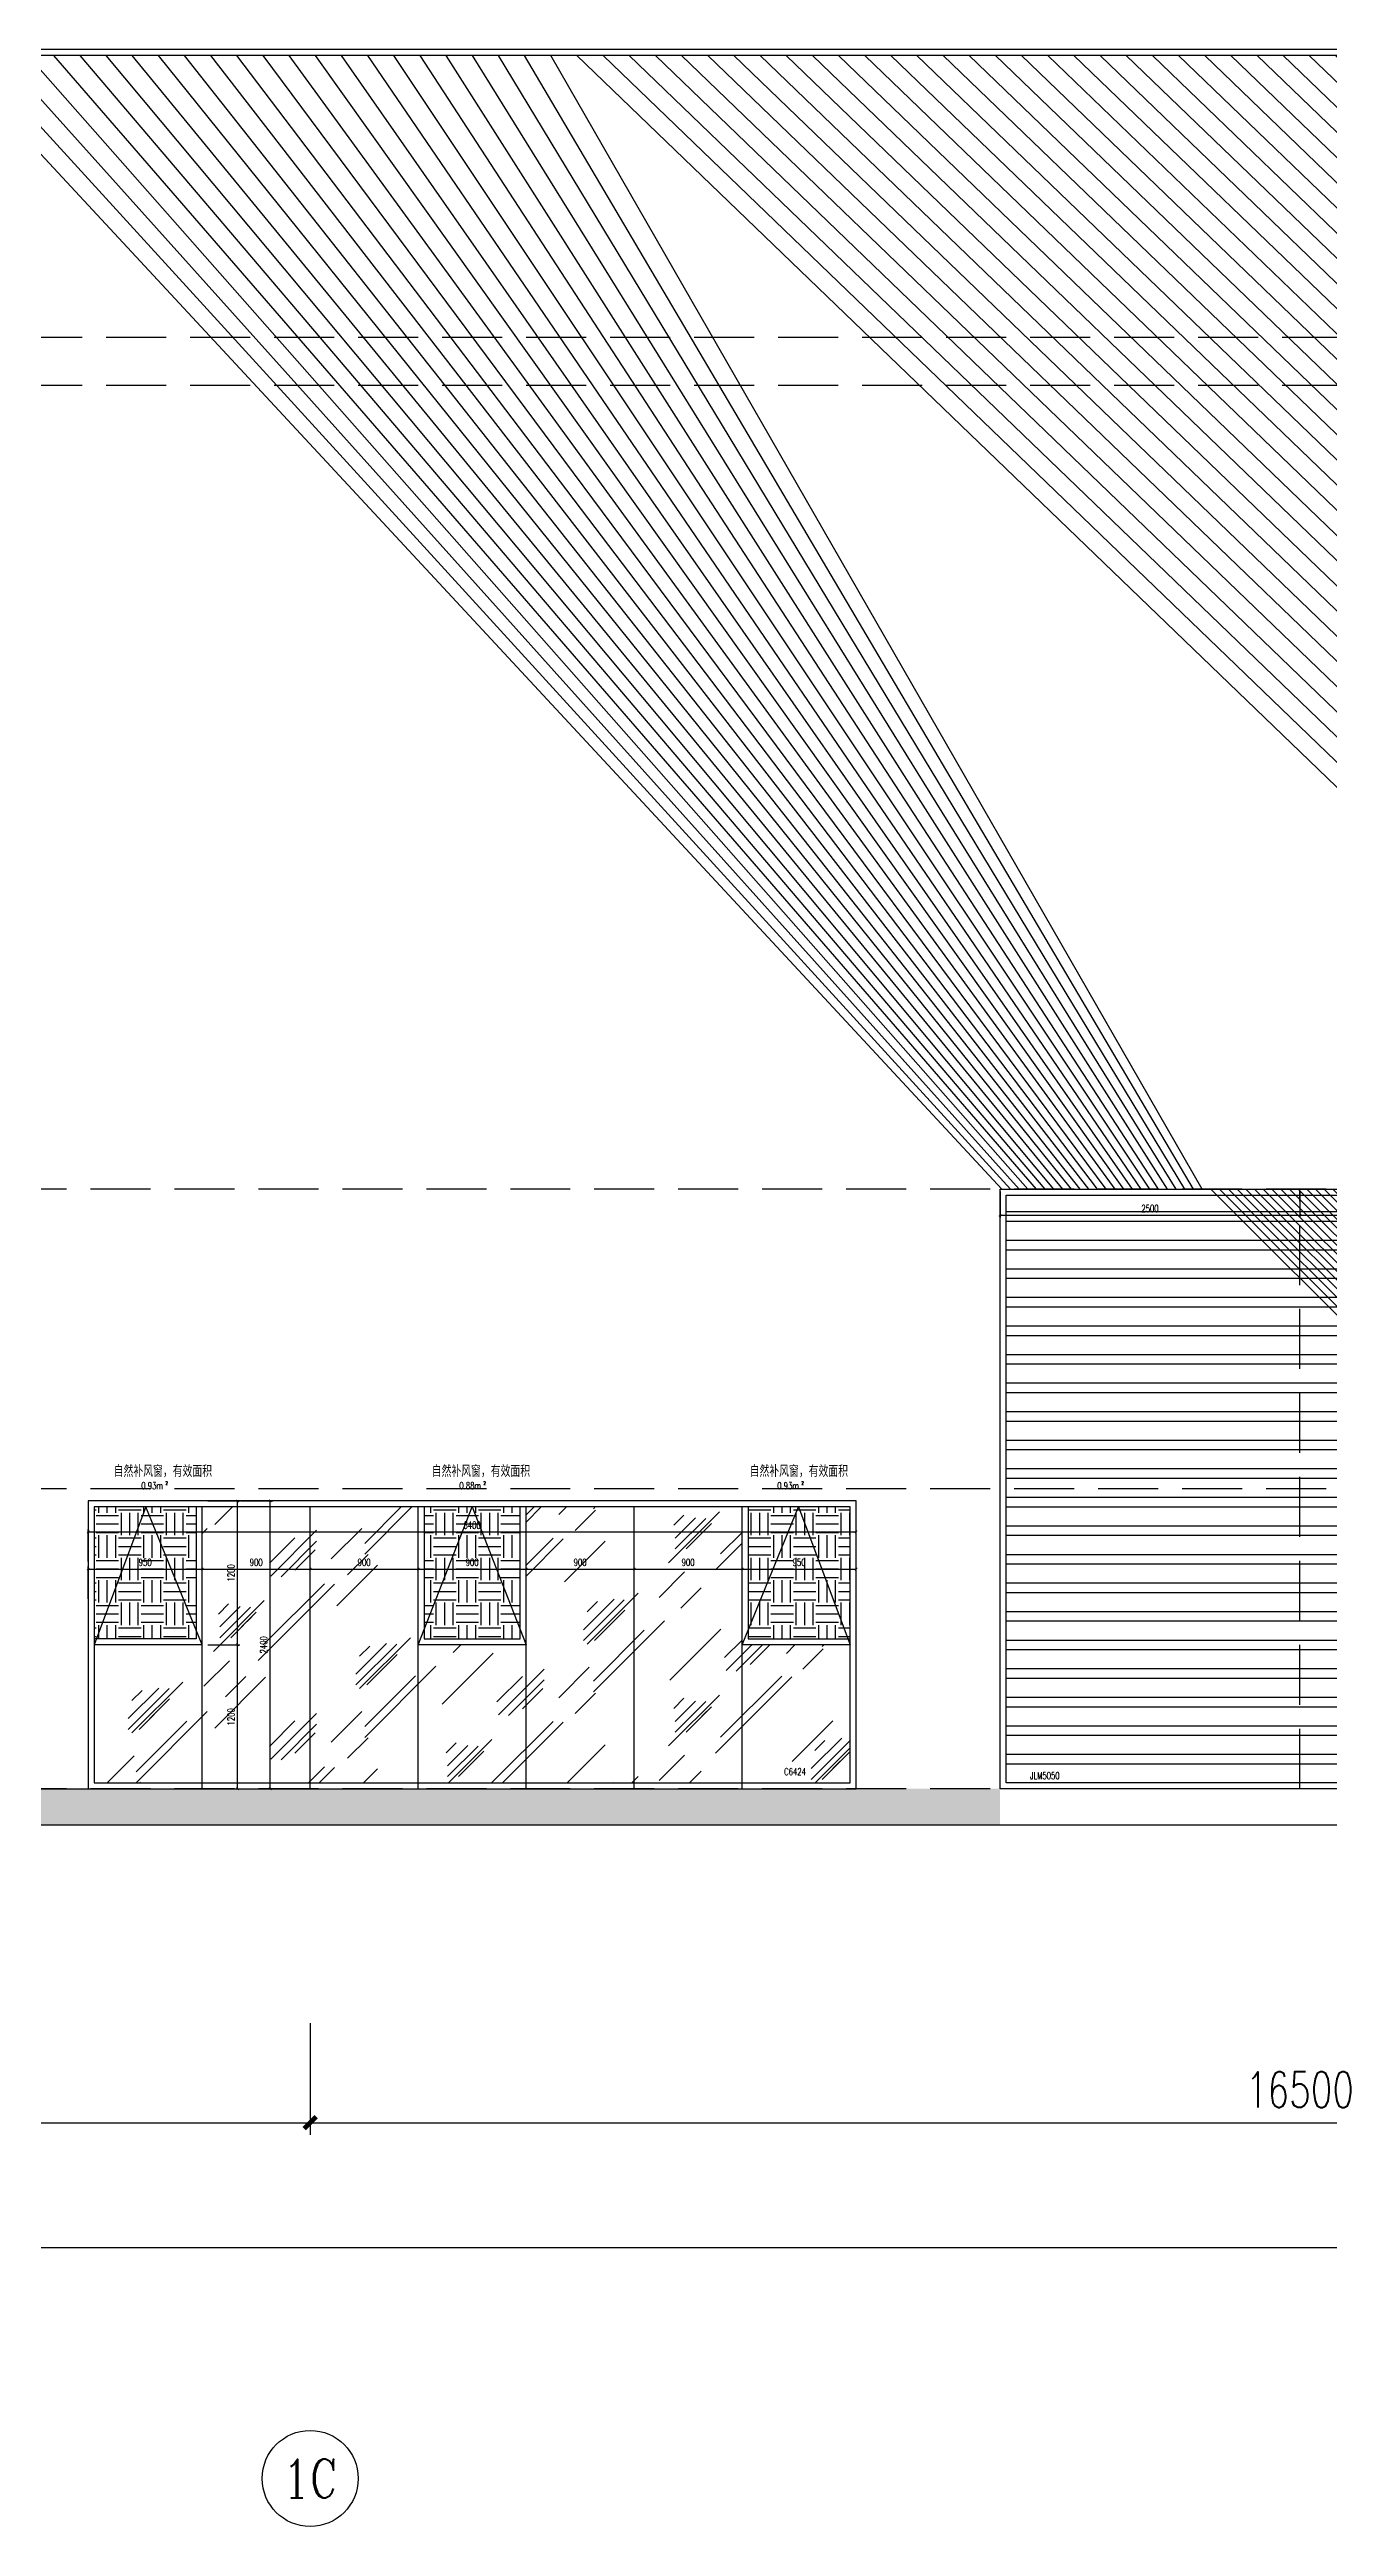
# Model space of a CAD drawing. Extents: x -2377130 to 293730, y -2 to 754590.
# Drawn here: x -1753513 to -1742853, y 511087 to 531737 of the extents above; entities that cross this region are included whole.
import ezdxf
from ezdxf.enums import TextEntityAlignment as Align

# ---------------------------------------------------------------- set-up
doc = ezdxf.new("R2010")
doc.units = 0
doc.header["$LTSCALE"] = 1000
doc.header["$MEASUREMENT"] = 0
doc.linetypes.add('__DASH', pattern=[0.35, 0.25, -0.1])
doc.linetypes.add('DOTE', pattern=[2.4200000000000004, 2, -0.2, 0.02, -0.2])
doc.layers.get('Defpoints').update_dxf_attribs({"color": 210})
for name, color, linetype in [('A-AXIS-D', 1, 'Continuous'), ('A-AXIS-DOTE', 14, 'DOTE'), ('A-HATCH-2', 251, 'Continuous'), ('A-LIN-V', 9, 'Continuous'), ('A-WINDOW', 140, 'Continuous'), ('A-门窗表显示尺寸', 160, 'Continuous'), ('AS-WALL', 40, 'Continuous'), ('PUB_TEXT', 7, 'Continuous'), ('SPACE', 7, 'Continuous'), ('SPACE_HATCH', 8, 'Continuous')]:
    doc.layers.add(name, color=color, linetype=linetype)
doc.layers.add('A-WALL-HATCH', color=8, linetype='Continuous', lineweight=13)
doc.styles.add('_TCH_AXIS', font='COMPLEX', dxfattribs={"bigfont": 'GBCBIG'})
doc.styles.add('_TCH_DIM_T3', font='SIMPLEX', dxfattribs={"width": 0.7058823529411765, "bigfont": 'GBCBIG'})
doc.styles.add('_TCH_SPACE', font='SIMPLEX', dxfattribs={"height": 5, "bigfont": 'GBCBIG'})
doc.styles.add('A-DIM_T3', font='SIMPLEX', dxfattribs={"width": 0.7058823529411765, "bigfont": 'GBCBIG'})
doc.styles.add('A-STANDARD', font='SIMPLEX', dxfattribs={"bigfont": 'GBCBIG'})
doc.dimstyles.new('_TCH_ARCH&&100', dxfattribs={"dimtxt": 297.5, "dimasz": 100, "dimexe": 100, "dimexo": 100, "dimgap": 126.25, "dimtad": 1, "dimdec": 0, "dimzin": 0, "dimdsep": 46, "dimtxsty": '_TCH_DIM_T3', "dimblk": 'ARCHTICK', "dimcen": 0.09, "dimclrt": 7, "dimazin": 2, "dimtfac": 1, "dimtdec": 0, "dimtix": 1, "dimtmove": 2, "dimatfit": 3, "dimfxl": 0, "dimtolj": 1, "dimtzin": 0, "dimarcsym": 0})
doc.dimstyles.new('A-DIM&&20', dxfattribs={"dimtxt": 59.5, "dimasz": 20, "dimexe": 20, "dimexo": 20, "dimgap": 25.25, "dimtad": 1, "dimdec": 0, "dimzin": 0, "dimdsep": 46, "dimtxsty": 'A-DIM_T3', "dimblk": 'ARCHTICK', "dimcen": 0.09, "dimclrt": 7, "dimazin": 2, "dimtfac": 1, "dimtdec": 0, "dimtix": 1, "dimtmove": 2, "dimatfit": 3, "dimfxl": 0, "dimtolj": 1, "dimtzin": 0, "dimarcsym": 0})
pattern_1 = [(0, (0, 0), (187.5, 187.5), [187.5, -187.5]), (0, (0, 70.3125), (187.5, 187.5), [187.5, -187.5]), (0, (0, 140.625), (187.5, 187.5), [187.5, -187.5]), (90, (23.4375, 164.0625), (-187.5, 187.5), [187.5, -187.5]), (90, (93.75, 164.0625), (-187.5, 187.5), [187.5, -187.5]), (90, (164.0625, 164.0625), (-187.5, 187.5), [187.5, -187.5])]

# ---------------------------------------------------------------- blocks, each defined once
blk = doc.blocks.new('_ArchTick')
at = {"color": 0, "linetype": 'ByBlock', "const_width": 0.4}
blk.add_lwpolyline([(-0.5, -0.5), (0.5, 0.5)], dxfattribs=at)
blk = doc.blocks.new('*D649')
at = {"layer": 'A-门窗表显示尺寸', "color": 0, "lineweight": -2}
for p, q in [((-1640980.163610153, 522217.4520265139), (-1640980.163610153, 521999.9999999749)), ((-1638480.163610147, 522217.4520265139), (-1638480.163610147, 521999.9999999749)), ((-1640980.163610153, 522019.9999999749), (-1638480.163610147, 522019.9999999749))]:
    blk.add_line(p, q, dxfattribs=at)
at = {"layer": 'Defpoints', "color": 0}
for p in [(-1640980.163610153, 522237.4520265139), (-1638480.163610147, 522237.4520265139), (-1638480.163610147, 522019.9999999749)]:
    blk.add_point(p, dxfattribs=at)
at = {"layer": 'A-门窗表显示尺寸', "color": 0, "lineweight": -2, "xscale": 20, "yscale": 20, "zscale": 20, "rotation": 180}
blk.add_blockref('_ArchTick', (-1640980.163610153, 522019.9999999749), dxfattribs=at)
at = {"layer": 'A-门窗表显示尺寸', "color": 0, "lineweight": -2, "xscale": 20, "yscale": 20, "zscale": 20}
blk.add_blockref('_ArchTick', (-1638480.163610147, 522019.9999999749), dxfattribs=at)
at = {"layer": 'A-门窗表显示尺寸', "color": 7, "insert": (-1639730.16361015, 522074.9999999749), "char_height": 59.5, "attachment_point": 5, "style": 'A-DIM_T3'}
blk.add_mtext('\\A1;2500', dxfattribs=at)
blk = doc.blocks.new('*D650')
at = {"layer": 'A-门窗表显示尺寸', "color": 0, "lineweight": -2}
for p, q in [((-1643480.16361016, 522217.4520265139), (-1643480.16361016, 521999.9999999749)), ((-1640980.163610153, 522217.4520265139), (-1640980.163610153, 521999.9999999749)), ((-1643480.16361016, 522019.9999999749), (-1640980.163610153, 522019.9999999749))]:
    blk.add_line(p, q, dxfattribs=at)
at = {"layer": 'Defpoints', "color": 0}
for p in [(-1643480.16361016, 522237.4520265139), (-1640980.163610153, 522237.4520265139), (-1640980.163610153, 522019.9999999749)]:
    blk.add_point(p, dxfattribs=at)
at = {"layer": 'A-门窗表显示尺寸', "color": 0, "lineweight": -2, "xscale": 20, "yscale": 20, "zscale": 20, "rotation": 180}
blk.add_blockref('_ArchTick', (-1643480.16361016, 522019.9999999749), dxfattribs=at)
at = {"layer": 'A-门窗表显示尺寸', "color": 0, "lineweight": -2, "xscale": 20, "yscale": 20, "zscale": 20}
blk.add_blockref('_ArchTick', (-1640980.163610153, 522019.9999999749), dxfattribs=at)
at = {"layer": 'A-门窗表显示尺寸', "color": 7, "insert": (-1642230.163610157, 522074.9999999749), "char_height": 59.5, "attachment_point": 5, "style": 'A-DIM_T3'}
blk.add_mtext('\\A1;2500', dxfattribs=at)
blk = doc.blocks.new('*D651')
at = {"layer": 'A-门窗表显示尺寸', "color": 0, "lineweight": -2}
for p, q in [((-1638500.163610148, 522237.4520265141), (-1638760.563291582, 522237.4520265141)), ((-1638740.563291582, 517237.4520265142), (-1638740.563291582, 522237.4520265141)), ((-1638500.163610148, 517237.4520265142), (-1638760.563291582, 517237.4520265142))]:
    blk.add_line(p, q, dxfattribs=at)
at = {"layer": 'Defpoints', "color": 0}
for p in [(-1638740.563291582, 522237.4520265141), (-1638480.163610148, 522237.4520265141), (-1638480.163610148, 517237.4520265142)]:
    blk.add_point(p, dxfattribs=at)
at = {"layer": 'A-门窗表显示尺寸', "color": 0, "lineweight": -2, "xscale": 20, "yscale": 20, "zscale": 20}
for p, rotation in [((-1638740.563291582, 522237.4520265141), 90), ((-1638740.563291582, 517237.4520265142), 270)]:
    blk.add_blockref('_ArchTick', p, dxfattribs=dict(at, rotation=rotation))
at = {"layer": 'A-门窗表显示尺寸', "color": 7, "insert": (-1638795.563291581, 519737.4520265145), "char_height": 59.5, "attachment_point": 5, "rotation": 90, "style": 'A-DIM_T3'}
blk.add_mtext('\\A1;5000', dxfattribs=at)
blk = doc.blocks.new('*D645')
at = {"layer": 'A-门窗表显示尺寸', "color": 0, "lineweight": -2}
for p, q in [((-1687760.399683436, 518822.255801638), (-1687760.399683436, 519089.707828153)), ((-1687760.399683436, 519069.707828153), (-1686810.399681441, 519069.707828153)), ((-1686810.399681441, 518822.255801638), (-1686810.399681441, 519089.707828153))]:
    blk.add_line(p, q, dxfattribs=at)
at = {"layer": 'Defpoints', "color": 0}
for p in [(-1686810.399681441, 519069.707828153), (-1687760.399683436, 518802.255801638), (-1686810.399681441, 518802.255801638)]:
    blk.add_point(p, dxfattribs=at)
at = {"layer": 'A-门窗表显示尺寸', "color": 0, "lineweight": -2, "xscale": 20, "yscale": 20, "zscale": 20, "rotation": 180}
blk.add_blockref('_ArchTick', (-1687760.399683436, 519069.707828153), dxfattribs=at)
at = {"layer": 'A-门窗表显示尺寸', "color": 0, "lineweight": -2, "xscale": 20, "yscale": 20, "zscale": 20}
blk.add_blockref('_ArchTick', (-1686810.399681441, 519069.707828153), dxfattribs=at)
at = {"layer": 'A-门窗表显示尺寸', "color": 7, "insert": (-1687285.399682438, 519124.707828153), "char_height": 59.5, "attachment_point": 5, "style": 'A-DIM_T3'}
blk.add_mtext('\\A1;950', dxfattribs=at)
blk = doc.blocks.new('*D646')
at = {"layer": 'A-门窗表显示尺寸', "color": 0, "lineweight": -2}
for p, q in [((-1686810.399681441, 518822.255801638), (-1686810.399681441, 519089.707828153)), ((-1686810.399681441, 519069.707828153), (-1685910.399683264, 519069.707828153)), ((-1685910.399683264, 518822.255801638), (-1685910.399683264, 519089.707828153))]:
    blk.add_line(p, q, dxfattribs=at)
at = {"layer": 'Defpoints', "color": 0}
for p in [(-1685910.399683264, 519069.707828153), (-1686810.399681441, 518802.255801638), (-1685910.399683264, 518802.255801638)]:
    blk.add_point(p, dxfattribs=at)
at = {"layer": 'A-门窗表显示尺寸', "color": 0, "lineweight": -2, "xscale": 20, "yscale": 20, "zscale": 20, "rotation": 180}
blk.add_blockref('_ArchTick', (-1686810.399681441, 519069.707828153), dxfattribs=at)
at = {"layer": 'A-门窗表显示尺寸', "color": 0, "lineweight": -2, "xscale": 20, "yscale": 20, "zscale": 20}
blk.add_blockref('_ArchTick', (-1685910.399683264, 519069.707828153), dxfattribs=at)
at = {"layer": 'A-门窗表显示尺寸', "color": 7, "insert": (-1686360.399682352, 519124.707828153), "char_height": 59.5, "attachment_point": 5, "style": 'A-DIM_T3'}
blk.add_mtext('\\A1;900', dxfattribs=at)
blk = doc.blocks.new('*D647')
at = {"layer": 'A-门窗表显示尺寸', "color": 0, "lineweight": -2}
for p, q in [((-1685910.399683264, 518822.255801638), (-1685910.399683264, 519089.707828153)), ((-1685910.399683264, 519069.707828153), (-1685010.399681441, 519069.707828153)), ((-1685010.399681441, 518822.255801638), (-1685010.399681441, 519089.707828153))]:
    blk.add_line(p, q, dxfattribs=at)
at = {"layer": 'Defpoints', "color": 0}
for p in [(-1685010.399681441, 519069.707828153), (-1685910.399683264, 518802.255801638), (-1685010.399681441, 518802.255801638)]:
    blk.add_point(p, dxfattribs=at)
at = {"layer": 'A-门窗表显示尺寸', "color": 0, "lineweight": -2, "xscale": 20, "yscale": 20, "zscale": 20, "rotation": 180}
blk.add_blockref('_ArchTick', (-1685910.399683264, 519069.707828153), dxfattribs=at)
at = {"layer": 'A-门窗表显示尺寸', "color": 0, "lineweight": -2, "xscale": 20, "yscale": 20, "zscale": 20}
blk.add_blockref('_ArchTick', (-1685010.399681441, 519069.707828153), dxfattribs=at)
at = {"layer": 'A-门窗表显示尺寸', "color": 7, "insert": (-1685460.399682352, 519124.707828153), "char_height": 59.5, "attachment_point": 5, "style": 'A-DIM_T3'}
blk.add_mtext('\\A1;900', dxfattribs=at)
blk = doc.blocks.new('*D648')
at = {"layer": 'A-门窗表显示尺寸', "color": 0, "lineweight": -2}
for p, q in [((-1685010.399681441, 518822.255801638), (-1685010.399681441, 519089.707828153)), ((-1685010.399681441, 519069.707828153), (-1684110.399681441, 519069.707828153)), ((-1684110.399681441, 518822.255801638), (-1684110.399681441, 519089.707828153))]:
    blk.add_line(p, q, dxfattribs=at)
at = {"layer": 'Defpoints', "color": 0}
for p in [(-1684110.399681441, 519069.707828153), (-1685010.399681441, 518802.255801638), (-1684110.399681441, 518802.255801638)]:
    blk.add_point(p, dxfattribs=at)
at = {"layer": 'A-门窗表显示尺寸', "color": 0, "lineweight": -2, "xscale": 20, "yscale": 20, "zscale": 20, "rotation": 180}
blk.add_blockref('_ArchTick', (-1685010.399681441, 519069.707828153), dxfattribs=at)
at = {"layer": 'A-门窗表显示尺寸', "color": 0, "lineweight": -2, "xscale": 20, "yscale": 20, "zscale": 20}
blk.add_blockref('_ArchTick', (-1684110.399681441, 519069.707828153), dxfattribs=at)
at = {"layer": 'A-门窗表显示尺寸', "color": 7, "insert": (-1684560.399681441, 519124.707828153), "char_height": 59.5, "attachment_point": 5, "style": 'A-DIM_T3'}
blk.add_mtext('\\A1;900', dxfattribs=at)
blk = doc.blocks.new('*D638')
at = {"layer": 'A-门窗表显示尺寸', "color": 0, "lineweight": -2}
for p, q in [((-1684110.399681441, 518822.255801638), (-1684110.399681441, 519089.707828153)), ((-1684110.399681441, 519069.707828153), (-1683210.399681441, 519069.707828153)), ((-1683210.399681441, 518822.255801638), (-1683210.399681441, 519089.707828153))]:
    blk.add_line(p, q, dxfattribs=at)
at = {"layer": 'Defpoints', "color": 0}
for p in [(-1683210.399681441, 519069.707828153), (-1684110.399681441, 518802.255801638), (-1683210.399681441, 518802.255801638)]:
    blk.add_point(p, dxfattribs=at)
at = {"layer": 'A-门窗表显示尺寸', "color": 0, "lineweight": -2, "xscale": 20, "yscale": 20, "zscale": 20, "rotation": 180}
blk.add_blockref('_ArchTick', (-1684110.399681441, 519069.707828153), dxfattribs=at)
at = {"layer": 'A-门窗表显示尺寸', "color": 0, "lineweight": -2, "xscale": 20, "yscale": 20, "zscale": 20}
blk.add_blockref('_ArchTick', (-1683210.399681441, 519069.707828153), dxfattribs=at)
at = {"layer": 'A-门窗表显示尺寸', "color": 7, "insert": (-1683660.399681441, 519124.707828153), "char_height": 59.5, "attachment_point": 5, "style": 'A-DIM_T3'}
blk.add_mtext('\\A1;900', dxfattribs=at)
blk = doc.blocks.new('*D639')
at = {"layer": 'A-门窗表显示尺寸', "color": 0, "lineweight": -2}
for p, q in [((-1683210.399681441, 518822.255801638), (-1683210.399681441, 519089.707828153)), ((-1683210.399681441, 519069.707828153), (-1682310.399681441, 519069.707828153)), ((-1682310.399681441, 518822.255801638), (-1682310.399681441, 519089.707828153))]:
    blk.add_line(p, q, dxfattribs=at)
at = {"layer": 'Defpoints', "color": 0}
for p in [(-1682310.399681441, 519069.707828153), (-1683210.399681441, 518802.255801638), (-1682310.399681441, 518802.255801638)]:
    blk.add_point(p, dxfattribs=at)
at = {"layer": 'A-门窗表显示尺寸', "color": 0, "lineweight": -2, "xscale": 20, "yscale": 20, "zscale": 20, "rotation": 180}
blk.add_blockref('_ArchTick', (-1683210.399681441, 519069.707828153), dxfattribs=at)
at = {"layer": 'A-门窗表显示尺寸', "color": 0, "lineweight": -2, "xscale": 20, "yscale": 20, "zscale": 20}
blk.add_blockref('_ArchTick', (-1682310.399681441, 519069.707828153), dxfattribs=at)
at = {"layer": 'A-门窗表显示尺寸', "color": 7, "insert": (-1682760.399681441, 519124.707828153), "char_height": 59.5, "attachment_point": 5, "style": 'A-DIM_T3'}
blk.add_mtext('\\A1;900', dxfattribs=at)
blk = doc.blocks.new('*D640')
at = {"layer": 'A-门窗表显示尺寸', "color": 0, "lineweight": -2}
for p, q in [((-1682310.399681441, 518822.255801638), (-1682310.399681441, 519089.707828153)), ((-1682310.399681441, 519069.707828153), (-1681360.399681441, 519069.707828153)), ((-1681360.399681441, 518822.255801638), (-1681360.399681441, 519089.707828153))]:
    blk.add_line(p, q, dxfattribs=at)
at = {"layer": 'Defpoints', "color": 0}
for p in [(-1681360.399681441, 519069.707828153), (-1682310.399681441, 518802.255801638), (-1681360.399681441, 518802.255801638)]:
    blk.add_point(p, dxfattribs=at)
at = {"layer": 'A-门窗表显示尺寸', "color": 0, "lineweight": -2, "xscale": 20, "yscale": 20, "zscale": 20, "rotation": 180}
blk.add_blockref('_ArchTick', (-1682310.399681441, 519069.707828153), dxfattribs=at)
at = {"layer": 'A-门窗表显示尺寸', "color": 0, "lineweight": -2, "xscale": 20, "yscale": 20, "zscale": 20}
blk.add_blockref('_ArchTick', (-1681360.399681441, 519069.707828153), dxfattribs=at)
at = {"layer": 'A-门窗表显示尺寸', "color": 7, "insert": (-1681835.399681441, 519124.707828153), "char_height": 59.5, "attachment_point": 5, "style": 'A-DIM_T3'}
blk.add_mtext('\\A1;950', dxfattribs=at)
blk = doc.blocks.new('*D641')
at = {"layer": 'A-门窗表显示尺寸', "color": 0, "lineweight": -2}
for p, q in [((-1686490.399683437, 519637.4520265153), (-1686222.947656924, 519637.4520265153)), ((-1686242.947656924, 517237.452026492), (-1686242.947656924, 519637.4520265153)), ((-1686490.399683437, 517237.452026492), (-1686222.947656924, 517237.452026492))]:
    blk.add_line(p, q, dxfattribs=at)
at = {"layer": 'Defpoints', "color": 0}
for p in [(-1686510.399683437, 519637.4520265153), (-1686242.947656924, 519637.4520265153), (-1686510.399683437, 517237.452026492)]:
    blk.add_point(p, dxfattribs=at)
at = {"layer": 'A-门窗表显示尺寸', "color": 0, "lineweight": -2, "xscale": 20, "yscale": 20, "zscale": 20}
for p, rotation in [((-1686242.947656924, 519637.4520265153), 90), ((-1686242.947656924, 517237.452026492), 270)]:
    blk.add_blockref('_ArchTick', p, dxfattribs=dict(at, rotation=rotation))
at = {"layer": 'A-门窗表显示尺寸', "color": 7, "insert": (-1686297.947656923, 518437.452026504), "char_height": 59.5, "attachment_point": 5, "rotation": 90, "style": 'A-DIM_T3'}
blk.add_mtext('\\A1;2400', dxfattribs=at)
blk = doc.blocks.new('*D642')
at = {"layer": 'A-门窗表显示尺寸', "color": 0, "lineweight": -2}
for p, q in [((-1687760.399683436, 519132.255801638), (-1687760.399683436, 519399.707828153)), ((-1687760.399683436, 519379.707828153), (-1681360.399681441, 519379.707828153)), ((-1681360.399681441, 519132.255801638), (-1681360.399681441, 519399.707828153))]:
    blk.add_line(p, q, dxfattribs=at)
at = {"layer": 'Defpoints', "color": 0}
for p in [(-1681360.399681441, 519379.707828153), (-1687760.399683436, 519112.255801638), (-1681360.399681441, 519112.255801638)]:
    blk.add_point(p, dxfattribs=at)
at = {"layer": 'A-门窗表显示尺寸', "color": 0, "lineweight": -2, "xscale": 20, "yscale": 20, "zscale": 20, "rotation": 180}
blk.add_blockref('_ArchTick', (-1687760.399683436, 519379.707828153), dxfattribs=at)
at = {"layer": 'A-门窗表显示尺寸', "color": 0, "lineweight": -2, "xscale": 20, "yscale": 20, "zscale": 20}
blk.add_blockref('_ArchTick', (-1681360.399681441, 519379.707828153), dxfattribs=at)
at = {"layer": 'A-门窗表显示尺寸', "color": 7, "insert": (-1684560.399682438, 519434.707828153), "char_height": 59.5, "attachment_point": 5, "style": 'A-DIM_T3'}
blk.add_mtext('\\A1;6400', dxfattribs=at)
blk = doc.blocks.new('*D643')
at = {"layer": 'A-门窗表显示尺寸', "color": 0, "lineweight": -2}
for p, q in [((-1686763.34733851, 518437.4520265152), (-1686495.895311997, 518437.4520265152)), ((-1686515.895311997, 517237.452026492), (-1686515.895311997, 518437.4520265152)), ((-1686763.34733851, 517237.452026492), (-1686495.895311997, 517237.452026492))]:
    blk.add_line(p, q, dxfattribs=at)
at = {"layer": 'Defpoints', "color": 0}
for p in [(-1686783.34733851, 518437.4520265152), (-1686515.895311997, 518437.4520265152), (-1686783.34733851, 517237.452026492)]:
    blk.add_point(p, dxfattribs=at)
at = {"layer": 'A-门窗表显示尺寸', "color": 0, "lineweight": -2, "xscale": 20, "yscale": 20, "zscale": 20}
for p, rotation in [((-1686515.895311997, 518437.4520265152), 90), ((-1686515.895311997, 517237.452026492), 270)]:
    blk.add_blockref('_ArchTick', p, dxfattribs=dict(at, rotation=rotation))
at = {"layer": 'A-门窗表显示尺寸', "color": 7, "insert": (-1686570.895311997, 517837.452026504), "char_height": 59.5, "attachment_point": 5, "rotation": 90, "style": 'A-DIM_T3'}
blk.add_mtext('\\A1;1200', dxfattribs=at)
blk = doc.blocks.new('*D644')
at = {"layer": 'A-门窗表显示尺寸', "color": 0, "lineweight": -2}
for p, q in [((-1686763.34733851, 519637.4520265153), (-1686495.895311997, 519637.4520265153)), ((-1686515.895311997, 518437.4520265152), (-1686515.895311997, 519637.4520265153)), ((-1686763.34733851, 518437.4520265152), (-1686495.895311997, 518437.4520265152))]:
    blk.add_line(p, q, dxfattribs=at)
at = {"layer": 'Defpoints', "color": 0}
for p in [(-1686783.34733851, 519637.4520265153), (-1686515.895311997, 519637.4520265153), (-1686783.34733851, 518437.4520265152)]:
    blk.add_point(p, dxfattribs=at)
at = {"layer": 'A-门窗表显示尺寸', "color": 0, "lineweight": -2, "xscale": 20, "yscale": 20, "zscale": 20}
for p, rotation in [((-1686515.895311997, 519637.4520265153), 90), ((-1686515.895311997, 518437.4520265152), 270)]:
    blk.add_blockref('_ArchTick', p, dxfattribs=dict(at, rotation=rotation))
at = {"layer": 'A-门窗表显示尺寸', "color": 7, "insert": (-1686570.895311997, 519037.4520265156), "char_height": 59.5, "attachment_point": 5, "rotation": 90, "style": 'A-DIM_T3'}
blk.add_mtext('\\A1;1200', dxfattribs=at)
blk = doc.blocks.new('*D481')
at = {"layer": 'A-AXIS-D', "color": 0, "lineweight": -2}
for p, q in [((-1844940.399681621, 515282.7509047755), (-1844940.399681621, 513313.3764944364)), ((-1718440.399689627, 515282.7509047755), (-1718440.399689627, 513313.3764944364)), ((-1844940.399681621, 513413.3764944364), (-1718440.399689627, 513413.3764944364))]:
    blk.add_line(p, q, dxfattribs=at)
at = {"layer": 'Defpoints', "color": 0}
for p in [(-1844940.399681621, 515382.7509047755), (-1718440.399689627, 515382.7509047755), (-1718440.399689627, 513413.3764944364)]:
    blk.add_point(p, dxfattribs=at)
at = {"layer": 'A-AXIS-D', "color": 0, "lineweight": -2, "xscale": 100, "yscale": 100, "zscale": 100, "rotation": 180}
blk.add_blockref('_ArchTick', (-1844940.399681621, 513413.3764944364), dxfattribs=at)
at = {"layer": 'A-AXIS-D', "color": 0, "lineweight": -2, "xscale": 100, "yscale": 100, "zscale": 100}
blk.add_blockref('_ArchTick', (-1718440.399689627, 513413.3764944364), dxfattribs=at)
at = {"layer": 'A-AXIS-D', "color": 7, "insert": (-1781690.399685624, 513688.3764944364), "char_height": 297.5, "attachment_point": 5, "style": '_TCH_DIM_T3'}
blk.add_mtext('\\A1;126500', dxfattribs=at)
blk = doc.blocks.new('*D395')
at = {"layer": 'A-AXIS-D', "color": 0, "lineweight": -2}
for p, q in [((-1767840.399681416, 515282.7509047755), (-1767840.399681416, 514353.3764944365)), ((-1751340.399681416, 515282.7509047755), (-1751340.399681416, 514353.3764944365)), ((-1767840.399681416, 514453.3764944365), (-1751340.399681416, 514453.3764944365))]:
    blk.add_line(p, q, dxfattribs=at)
at = {"layer": 'Defpoints', "color": 0}
for p in [(-1767840.399681416, 515382.7509047755), (-1751340.399681416, 515382.7509047755), (-1751340.399681416, 514453.3764944365)]:
    blk.add_point(p, dxfattribs=at)
at = {"layer": 'A-AXIS-D', "color": 0, "lineweight": -2, "xscale": 100, "yscale": 100, "zscale": 100, "rotation": 180}
blk.add_blockref('_ArchTick', (-1767840.399681416, 514453.3764944365), dxfattribs=at)
at = {"layer": 'A-AXIS-D', "color": 0, "lineweight": -2, "xscale": 100, "yscale": 100, "zscale": 100}
blk.add_blockref('_ArchTick', (-1751340.399681416, 514453.3764944365), dxfattribs=at)
at = {"layer": 'A-AXIS-D', "color": 7, "insert": (-1759590.399681416, 514728.3764944365), "char_height": 297.5, "attachment_point": 5, "style": '_TCH_DIM_T3'}
blk.add_mtext('\\A1;16500', dxfattribs=at)
blk = doc.blocks.new('*D394')
at = {"layer": 'A-AXIS-D', "color": 0, "lineweight": -2}
for p, q in [((-1751340.399681416, 515282.7509047755), (-1751340.399681416, 514353.3764944365)), ((-1734840.399681416, 515282.7509047755), (-1734840.399681416, 514353.3764944365)), ((-1751340.399681416, 514453.3764944365), (-1734840.399681416, 514453.3764944365))]:
    blk.add_line(p, q, dxfattribs=at)
at = {"layer": 'Defpoints', "color": 0}
for p in [(-1751340.399681416, 515382.7509047755), (-1734840.399681416, 515382.7509047755), (-1734840.399681416, 514453.3764944365)]:
    blk.add_point(p, dxfattribs=at)
at = {"layer": 'A-AXIS-D', "color": 0, "lineweight": -2, "xscale": 100, "yscale": 100, "zscale": 100, "rotation": 180}
blk.add_blockref('_ArchTick', (-1751340.399681416, 514453.3764944365), dxfattribs=at)
at = {"layer": 'A-AXIS-D', "color": 0, "lineweight": -2, "xscale": 100, "yscale": 100, "zscale": 100}
blk.add_blockref('_ArchTick', (-1734840.399681416, 514453.3764944365), dxfattribs=at)
at = {"layer": 'A-AXIS-D', "color": 7, "insert": (-1743090.399681416, 514728.3764944365), "char_height": 297.5, "attachment_point": 5, "style": '_TCH_DIM_T3'}
blk.add_mtext('\\A1;16500', dxfattribs=at)
blk = doc.blocks.new('JLM5050')
at = {"layer": 'A-HATCH-2'}
h = blk.add_hatch(dxfattribs=at)
h.set_pattern_fill('ANSI32', color=8, scale=50, angle=45.00000000000001)
h.set_pattern_definition([(180, (0, 0), (-1.4210854715202e-14, -238.125), []), (180, (-79.3750342852436, 79.37503428522905), (-1.4210854715202e-14, -238.125), [])])
h.paths.add_polyline_path([(-1643430.16361016, 522187.4520265139), (-1638530.163610147, 522187.4520265139), (-1638530.163610147, 517287.452026514), (-1643430.16361016, 517287.452026514)])
at = {"layer": 'A-AXIS-DOTE', "color": 8, "linetype": '__DASH', "ltscale": 2}
blk.add_line((-1640980.163610153, 517237.452026514), (-1640980.163610153, 522237.4520265139), dxfattribs=at)
at = {"layer": 'A-LIN-V', "color": 8}
blk.add_lwpolyline([(-1643480.16361016, 522237.4520265139), (-1638480.163610147, 522237.4520265139), (-1638480.163610147, 517237.452026514), (-1643480.16361016, 517237.452026514)], close=True, dxfattribs=at)
at = {"layer": 'A-门窗表显示尺寸', "color": 8}
blk.add_lwpolyline([(-1643430.16361016, 522187.4520265139), (-1638530.163610147, 522187.4520265139), (-1638530.163610147, 517287.452026514), (-1643430.16361016, 517287.452026514)], close=True, dxfattribs=at)
at = {"layer": 'A-门窗表显示尺寸', "color": 8, "style": 'A-STANDARD', "width": 0.7058823529411765}
blk.add_text('JLM5050', height=59.5, dxfattribs=at).set_placement((-1643230, 517317.452026514))
at = {"layer": 'A-门窗表显示尺寸', "color": 8}
for p1, p2, distance, picture, middle in [((-1638480.163610147, 517237.452026514), (-1638480.163610147, 522237.4520265139), 260.3996814349666, '*D651', (-1638795.563291581, 519737.4520265145)), ((-1643480.16361016, 522237.4520265139), (-1640980.163610153, 522237.4520265139), -217.45202653901652, '*D650', (-1642230.163610157, 522074.9999999749)), ((-1640980.163610153, 522237.4520265139), (-1638480.163610147, 522237.4520265139), -217.45202653901654, '*D649', (-1639730.16361015, 522074.9999999749))]:
    dim = blk.add_aligned_dim(p1=p1, p2=p2, distance=distance, dimstyle='A-DIM&&20', dxfattribs=at)
    dim.commit()
    dim.dimension.update_dxf_attribs({"geometry": picture, "text_midpoint": middle})
blk = doc.blocks.new('e43435')
at = {"layer": 'A-WALL-HATCH'}
h = blk.add_hatch(dxfattribs=at)
h.set_pattern_fill('玻璃2', color=8, scale=100)
h.set_pattern_definition([(45, (64850, 60), (0, 1527.350647362943), [600, -360, 600, -360, 240, -523.28157]), (45, (64820, 90), (0, 1527.350647362943), [480, -600, 360, -360, 420, -463.28157]), (45, (64820, 180), (0, 1527.350647362943), [360, -720, 240, -360, 540, -463.28157]), (45, (64910, 90), (0, 1527.350647362943), [360, -720, 300, -1303.2815]), (45, (65000, 180), (0, 1527.350647362943), [180, -900, 120, -1483.2815]), (45, (64850, 330), (0, 1527.350647362943), [120, -900, 120, -480, 300, -763.28157]), (45, (65390, 240), (0, 1527.350647362943), [600, -900, 720, -475.28157]), (45, (65390, 150), (0, 1527.350647362943), [840, -600, 900, -355.28157]), (45, (65540, 270), (0, -1697.056274847714), [600, -840, 480, -763.28157]), (45, (65450, 450), (0, 1527.350647362943), [300, -1200, 360, -823.28157]), (45, (65630, 360), (0, 1527.350647362943), [240, -1200, 240, -1003.2815])])
h.paths.add_polyline_path([(-1687710.399683444, 517287.4520264955), (-1681410.399681449, 517287.4520265053), (-1681410.399681441, 518437.452026515), (-1682310.399681441, 518437.4520265151), (-1682310.399681441, 519587.452026515), (-1684110.399681441, 519587.452026515), (-1684110.399681441, 518437.4520265151), (-1685010.39968144, 518437.452026515), (-1685010.399681441, 519587.4520265151), (-1686810.399681441, 519587.452026515), (-1686810.399681441, 518437.452026515), (-1687710.399683436, 518437.452026515)])
at = {"layer": 'SPACE_HATCH'}
h = blk.add_hatch(dxfattribs=at)
h.set_pattern_fill('土壤', color=8, scale=50, style=0)
h.set_pattern_definition(pattern_1)
h.paths.add_polyline_path([(-1687710.399683405, 518487.4520264147), (-1686860.399683404, 518487.4520267226), (-1686860.399683543, 519587.4520265012), (-1687710.399683531, 519587.4520265844)])
h = blk.add_hatch(dxfattribs=at)
h.set_pattern_fill('土壤', color=8, scale=50, style=0)
h.set_pattern_definition(pattern_1)
h.paths.add_polyline_path([(-1684160.39968146, 518487.452026469), (-1684960.39968145, 518487.4520264275), (-1684960.399681289, 519587.4520266029), (-1684160.399681542, 519587.452026594)])
h = blk.add_hatch(dxfattribs=at)
h.set_pattern_fill('土壤', color=8, scale=50, style=0)
h.set_pattern_definition(pattern_1)
h.paths.add_polyline_path([(-1681410.399681472, 518487.4520264147), (-1682260.399681473, 518487.4520267226), (-1682260.399681334, 519587.4520265012), (-1681410.399681345, 519587.4520265844)])
at = {"layer": 'A-WINDOW', "color": 8}
for p, q in [((-1686860.399683436, 519587.4520265178), (-1686860.399683436, 518487.4520264969)), ((-1686810.399681441, 517237.452026515), (-1686810.399681441, 519587.452026515)), ((-1685910.399681441, 517237.452026515), (-1685910.399681441, 519587.452026515)), ((-1685010.399681441, 517237.452026515), (-1685010.399681441, 519587.452026515)), ((-1684960.399681446, 519587.4520265166), (-1684960.399681446, 518487.4520264789)), ((-1684160.399681446, 518487.4520264789), (-1684160.399681446, 519587.4520265152)), ((-1684110.399681441, 517237.452026515), (-1684110.399681441, 519587.452026515)), ((-1683210.399681441, 517237.452026515), (-1683210.399681441, 519587.452026515)), ((-1682310.399681441, 517237.452026515), (-1682310.399681441, 519587.452026515)), ((-1682260.399681441, 519587.4520265178), (-1682260.399681441, 518487.4520264969)), ((-1686860.399683436, 518487.4520264969), (-1687710.399683436, 518487.4520264969)), ((-1686810.399681441, 518437.452026515), (-1687710.399683436, 518437.452026515)), ((-1684110.399681441, 518437.4520265151), (-1685010.39968144, 518437.452026515)), ((-1684960.399681446, 518487.4520264789), (-1684160.399681446, 518487.4520264789)), ((-1681410.399681441, 518437.452026515), (-1682310.399681441, 518437.4520265151)), ((-1682260.399681441, 518487.4520264969), (-1681410.399681441, 518487.4520264969))]:
    blk.add_line(p, q, dxfattribs=at)
for points in [[(-1687760.399683436, 517237.4520264918), (-1681360.399681441, 517237.452026515), (-1681360.399681441, 519637.452026515), (-1687760.399683436, 519637.452026515)], [(-1687710.399683436, 517287.4520264919), (-1681410.399681441, 517287.4520265149), (-1681410.399681441, 519587.452026515), (-1687710.399683436, 519587.452026515)]]:
    blk.add_lwpolyline(points, close=True, dxfattribs=at)
for points in [[(-1686810.399683436, 518437.452026515), (-1687280.799363028, 519587.452026515), (-1687710.399683436, 518437.452026515)], [(-1685010.399681441, 518437.452026515), (-1684560.399682438, 519587.452026515), (-1684110.399681441, 518437.452026515)], [(-1682310.399681441, 518437.452026515), (-1681840.000001848, 519587.452026515), (-1681410.399681441, 518437.452026515)]]:
    blk.add_lwpolyline(points, dxfattribs=at)
at = {"layer": 'A-门窗表显示尺寸', "color": 8, "style": 'A-STANDARD', "width": 0.7058823529411765}
blk.add_text('C6424', height=59.5, dxfattribs=at).set_placement((-1681960, 517350))
at = {"layer": 'SPACE', "color": 8, "style": '_TCH_SPACE'}
for p in [(-1687548.0334254, 519837.4520265112), (-1684897.234044402, 519837.4520264756), (-1682247.234024583, 519837.4520265112)]:
    blk.add_text('自然补风窗，有效面积', height=96.45390070921985, dxfattribs=at).set_placement(p)
at = {"layer": 'SPACE', "color": 8, "style": '_TCH_SPACE', "width": 0.7058823529411765}
for s, height, p in [('0.93m', 59.5, (-1687317.799382846, 519735.0770265112)), ('2', 29.75, (-1687117.799382846, 519770.0770265112)), ('0.88m', 59.5, (-1684667.000001849, 519735.0770264756)), ('2', 29.75, (-1684467.000001849, 519770.0770264756)), ('0.93m', 59.5, (-1682016.99998203, 519735.0770265112)), ('2', 29.75, (-1681816.99998203, 519770.0770265112))]:
    blk.add_text(s, height=height, dxfattribs=at).set_placement(p)
at = {"layer": 'A-门窗表显示尺寸', "color": 8}
for p1, p2, distance, picture, middle in [((-1686783.347338509, 518437.452026515), (-1686783.347338509, 519637.452026515), -267.45202651200816, '*D644', (-1686570.895311997, 519037.4520265156)), ((-1686510.399683436, 517237.4520264918), (-1686510.399683436, 519637.452026515), -267.45202651200816, '*D641', (-1686297.947656923, 518437.452026504)), ((-1687760.399683436, 519112.255801638), (-1681360.399681441, 519112.255801638), 267.45202651497675, '*D642', (-1684560.399682438, 519434.707828153)), ((-1687760.399683436, 518802.255801638), (-1686810.399681441, 518802.255801638), 267.45202651497675, '*D645', (-1687285.399682438, 519124.707828153)), ((-1686810.399681441, 518802.255801638), (-1685910.399683264, 518802.255801638), 267.45202651497675, '*D646', (-1686360.399682352, 519124.707828153)), ((-1685910.399683264, 518802.255801638), (-1685010.399681441, 518802.255801638), 267.45202651497675, '*D647', (-1685460.399682352, 519124.707828153)), ((-1685010.399681441, 518802.255801638), (-1684110.399681441, 518802.255801638), 267.45202651497675, '*D648', (-1684560.399681441, 519124.707828153)), ((-1684110.399681441, 518802.255801638), (-1683210.399681441, 518802.255801638), 267.45202651497675, '*D638', (-1683660.399681441, 519124.707828153)), ((-1683210.399681441, 518802.255801638), (-1682310.399681441, 518802.255801638), 267.45202651497675, '*D639', (-1682760.399681441, 519124.707828153)), ((-1682310.399681441, 518802.255801638), (-1681360.399681441, 518802.255801638), 267.45202651497675, '*D640', (-1681835.399681441, 519124.707828153)), ((-1686783.347338509, 517237.4520264918), (-1686783.347338509, 518437.452026515), -267.45202651200816, '*D643', (-1686570.895311997, 517837.452026504))]:
    dim = blk.add_aligned_dim(p1=p1, p2=p2, distance=distance, dimstyle='A-DIM&&20', dxfattribs=at)
    dim.commit()
    dim.dimension.update_dxf_attribs({"geometry": picture, "text_midpoint": middle})
blk = doc.blocks.new('42343243')
at = {"layer": 'A-HATCH-2'}
h = blk.add_hatch(dxfattribs=at)
h.set_pattern_fill('ANSI31', color=8, scale=150, angle=45.00000000000001)
h.set_pattern_definition([(90, (-40600168531, -3384804562.000004), (-238.125, -1.848892746611746e-30), [])])
h.paths.add_polyline_path([(-1673910.399681333, 517237.4520264903), (-1670410.399681401, 517237.4520264838), (-1666310.399678693, 517237.4520264838), (-1666310.399680471, 517237.4520265418), (-1672710.399680694, 517237.4520265185), (-1672710.39968246, 519637.4520265418), (-1666310.399679581, 519637.4520265418), (-1666310.399679581, 517237.4520264908), (-1665110.399681413, 517237.4520264896), (-1665110.399681413, 522237.4520265405), (-1660110.3996814, 522237.4520265405), (-1660110.399671428, 517237.4520264778), (-1658910.399671365, 517237.4520265025), (-1658910.399681337, 531687.4520265212), (-1673910.399681333, 531687.4520265219)])
at = {"layer": 'A-WALL-HATCH', "color": 8}
blk.add_line((-1666310.399679581, 517237.4520264913), (-1673389.999999989, 517237.4520264913), dxfattribs=at)
at = {"layer": 'A-LIN-V', "color": 8}
for name, p in [('JLM5050', (-21630.23607127531, -2.37487256526947e-08)), ('e43435', (15050.00000185915, -2.37487256526947e-08))]:
    blk.add_blockref(name, p, dxfattribs=at)

msp = doc.modelspace()

# ---------------------------------------------------------------- hatches: boundary and pattern name
at = {"layer": 'A-HATCH-2'}
h = msp.add_hatch(dxfattribs=at)
h.set_pattern_fill('ANSI38', color=8, scale=150)
h.set_pattern_definition([(45, (0, 0), (-168.3798022700466, 168.3798022700466), []), (135, (0, 0), (-505.1394068101398, 168.3798022700467), [595.3125, -357.1875])])
h.paths.add_polyline_path([(-1811590.399681446, 516937.4520265246), (-1844940.399681621, 516937.4520265246), (-1844940.399681621, 517237.452026514), (-1811590.399681446, 517237.452026514)])
h.paths.add_polyline_path([(-1805390.399661382, 516937.4520265498), (-1806590.399681433, 516937.4520265498), (-1806590.399681433, 517237.4520265139), (-1805390.399661382, 517237.4520265139)])
h.paths.add_polyline_path([(-1795090.399681446, 516937.4520265246), (-1803890.399671361, 516937.4520265246), (-1803890.399671361, 517237.4520265643), (-1795090.399681446, 517237.4520265643)])
h.paths.add_polyline_path([(-1788890.399661382, 516937.4520265498), (-1790090.399681433, 516937.4520265498), (-1790090.399681433, 517237.4520265139), (-1788890.399661382, 517237.4520265139)])
h.paths.add_polyline_path([(-1778590.399681446, 516937.4520265245), (-1787390.399681343, 516937.4520265245), (-1787390.399681343, 517237.4520265146), (-1778590.399681446, 517237.4520265146)])
h.paths.add_polyline_path([(-1772390.399661382, 516937.4520265498), (-1773590.399681433, 516937.4520265498), (-1773590.399681433, 517237.4520265139), (-1772390.399661382, 517237.4520265139)])
h.paths.add_polyline_path([(-1762090.399681446, 516937.4520265246), (-1770890.399671361, 516937.4520265246), (-1770890.399671361, 517237.4520265643), (-1762090.399681446, 517237.4520265643)])
h.paths.add_polyline_path([(-1755890.399661383, 516937.4520265498), (-1757090.399681433, 516937.4520265498), (-1757090.399681433, 517237.4520265139), (-1755890.399661383, 517237.4520265139)])
h.paths.add_polyline_path([(-1745590.399681446, 516937.4520265246), (-1754390.399671361, 516937.4520265246), (-1754390.399671361, 517237.4520265643), (-1745590.399681446, 517237.4520265643)])
h.paths.add_polyline_path([(-1739390.399661382, 516937.4520265498), (-1740590.399681433, 516937.4520265498), (-1740590.399681433, 517237.4520265151), (-1739390.399661382, 517237.4520265151)])
h.paths.add_polyline_path([(-1734440.399674061, 516937.4520265246), (-1737890.399681343, 516937.4520265246), (-1737890.399681343, 517237.452026539), (-1734440.399674061, 517237.452026539)])
h.paths.add_polyline_path([(-1733240.399682313, 517237.4520266386), (-1734340.399661017, 517237.4520266386), (-1734340.399661017, 516937.4520265245), (-1733240.399682313, 516937.4520265245)])

# ---------------------------------------------------------------- linework, layer by layer
at = {"layer": 'A-AXIS-D', "color": 8}
msp.add_circle((-1751340.399681416, 511487.4520265246), 400, dxfattribs=at)
at = {"layer": 'A-AXIS-DOTE', "color": 8, "linetype": '__DASH', "ltscale": 2}
for p, q in [((-1732940, 531737.4520265154), (-1851898.070617632, 531737.4520265154)), ((-1732940, 529337.4520265153), (-1851898.070617632, 529337.4520265154)), ((-1732940, 528937.4520265152), (-1851898.070617632, 528937.4520265154)), ((-1712071.929382368, 522237.4520265154), (-1851898.070617632, 522237.452026514)), ((-1712071.929382368, 519737.4520265154), (-1851898.070617632, 519737.452026514)), ((-1712071.929382368, 517237.4520265154), (-1851898.070617632, 517237.452026514))]:
    msp.add_line(p, q, dxfattribs=at)
at = {"layer": 'A-LIN-V', "color": 8}
for p, q in [((-1734440.399674061, 531737.4520265152), (-1844940.399681621, 531737.4520265152)), ((-1734440.399674061, 531687.4520265152), (-1844940.399681621, 531687.4520265152))]:
    msp.add_line(p, q, dxfattribs=at)
at = {"layer": 'AS-WALL', "color": 8}
msp.add_line((-1851898.070617632, 516937.4520265246), (-1712071.929382368, 516937.4520265245), dxfattribs=at)

# ---------------------------------------------------------------- block references
at = {"layer": 'A-LIN-V', "color": 8}
msp.add_blockref('42343243', (-80480.00000001071, 2.37487256526947e-08), dxfattribs=at)

# ---------------------------------------------------------------- texts
at = {"layer": 'PUB_TEXT', "color": 8, "style": '_TCH_AXIS'}
msp.add_text('1C', height=321.1389128434639, dxfattribs=at).set_placement((-1751569.784619162, 511326.8825701029), (-1751111.014743671, 511326.8825701029), align=Align.FIT)

# ---------------------------------------------------------------- dimensions: what is measured, and where the dimension line sits
at = {"layer": 'A-AXIS-D', "color": 8}
for base, p1, p2, picture, middle in [((-1718440.399689627, 513413.3764944364), (-1844940.399681621, 515382.7509047755), (-1718440.399689627, 515382.7509047755), '*D481', (-1781690.399685624, 513688.3764944364)), ((-1751340.399681416, 514453.3764944365), (-1767840.399681416, 515382.7509047755), (-1751340.399681416, 515382.7509047755), '*D395', (-1759590.399681416, 514728.3764944365)), ((-1734840.399681416, 514453.3764944365), (-1751340.399681416, 515382.7509047755), (-1734840.399681416, 515382.7509047755), '*D394', (-1743090.399681416, 514728.3764944365))]:
    dim = msp.add_linear_dim(base=base, p1=p1, p2=p2, angle=0, dimstyle='_TCH_ARCH&&100', override={"dimgap": 0}, dxfattribs=at)
    dim.commit()
    dim.dimension.update_dxf_attribs({"geometry": picture, "text_midpoint": middle, "dimtype": 161})

doc.saveas('drawing.dxf')
